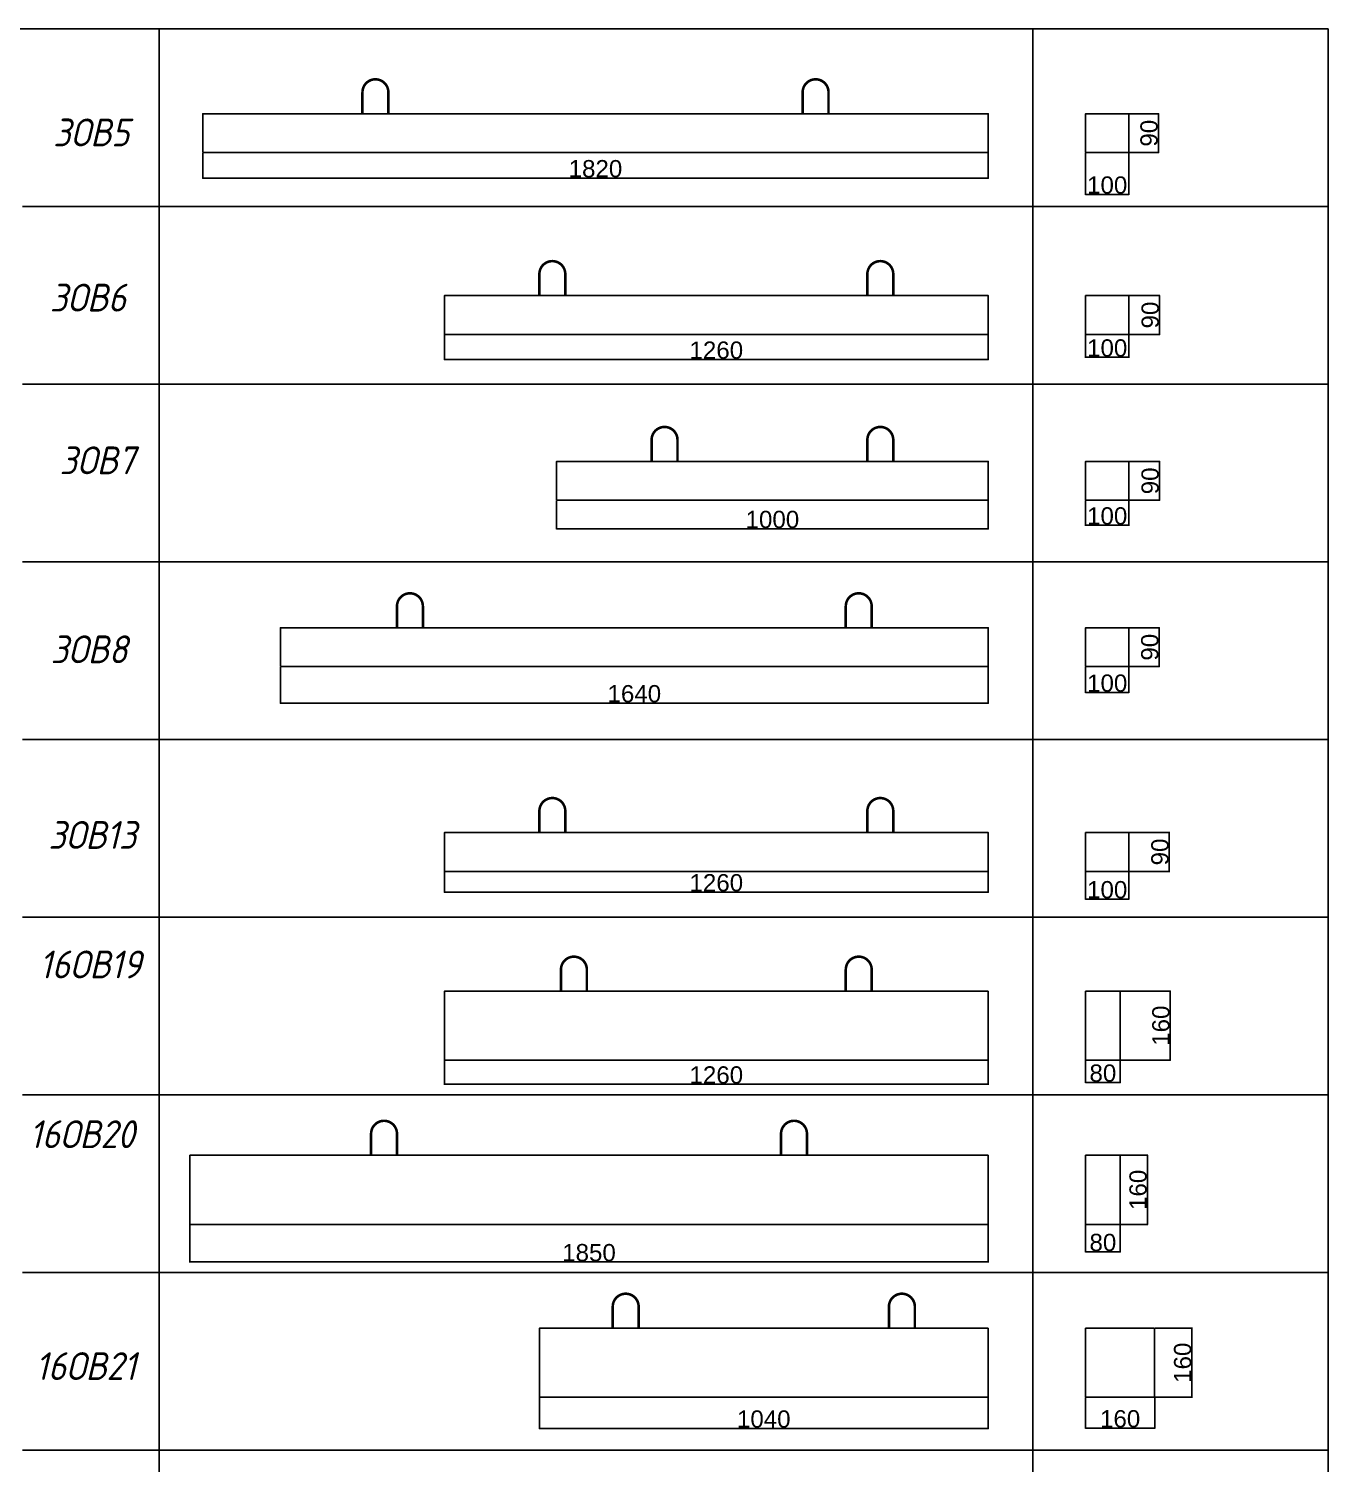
# Model space of a CAD drawing. Header units: millimetres. Extents: x -300689 to 10556, y -104928 to 107291.
# Drawn here: x 7544 to 10556, y 24591 to 27916 of the extents above; entities that cross this region are included whole.
import ezdxf

# ---------------------------------------------------------------- set-up
doc = ezdxf.new("R2010")
doc.units = ezdxf.units.MM
doc.layers.add('линии', color=7, linetype='Continuous')
doc.layers.add('толстая', color=7, linetype='Continuous', lineweight=60)
doc.styles.add('Arial', font='arial.ttf')
doc.styles.add('чертежный', font='isocpeui.ttf', dxfattribs={"width": 0.9})
doc.dimstyles.new('Копия 1-1', dxfattribs={"dimscale": 0, "dimtxt": 40, "dimasz": 2, "dimexe": 1, "dimexo": 1, "dimgap": 1, "dimtad": 1, "dimdec": 0, "dimzin": 0, "dimdsep": 46, "dimtxsty": 'Arial', "dimblk1": 'ARCHTICK', "dimblk2": 'ARCHTICK', "dimsah": 1, "dimcen": 3, "dimdle": 0.5, "dimclrd": 256, "dimclre": 256, "dimclrt": 256, "dimadec": 0, "dimazin": 0, "dimtfac": 1, "dimtdec": 0, "dimtofl": 0, "dimtmove": 1, "dimatfit": 3, "dimldrblk": 'DOTSMALL', "dimfxl": 0, "dimtolj": 1, "dimtzin": 0, "dimarcsym": 0})

# ---------------------------------------------------------------- blocks, each defined once
blk = doc.blocks.new('_ARCHTICK')
at = {"color": 0, "linetype": 'ByBlock', "ltscale": 10, "const_width": 0.15}
blk.add_lwpolyline([(-0.5, -0.5), (0.5, 0.5)], dxfattribs=at)
blk = doc.blocks.new('*D52')
at = {"layer": 'Defpoints', "color": 0, "linetype": 'ByBlock', "ltscale": 0.25}
for p in [(10093.5, 27718.4), (10093.5, 27628.4), (10162, 27628.4)]:
    blk.add_point(p, dxfattribs=at)
at = {"layer": 'линии', "linetype": 'ByBlock', "lineweight": -2, "ltscale": 0.25}
for p, q in [((10094.5, 27718.4), (10163, 27718.4)), ((10162, 27718.9), (10162, 27627.9)), ((10094.5, 27628.4), (10163, 27628.4))]:
    blk.add_line(p, q, dxfattribs=at)
at = {"layer": 'линии', "linetype": 'ByBlock', "lineweight": -2, "ltscale": 0.25, "xscale": 2, "yscale": 2, "zscale": 2}
for p, rotation in [((10162, 27718.4), 90), ((10162, 27628.4), 270)]:
    blk.add_blockref('_ARCHTICK', p, dxfattribs=dict(at, rotation=rotation))
at = {"layer": 'линии', "linetype": 'ByBlock', "ltscale": 0.25, "insert": (10140.6, 27673.4), "char_height": 40, "attachment_point": 5, "rotation": 90, "style": 'Arial'}
blk.add_mtext('\\A1;90', dxfattribs=at)
blk = doc.blocks.new('_DotSmall')
at = {"color": 0, "linetype": 'ByBlock', "const_width": 0.5}
blk.add_lwpolyline([(-0.0625, 0, 1), (0.0625, 0, 1)], format="xyb", close=True, dxfattribs=at)
blk = doc.blocks.new('*D53')
at = {"layer": 'Defpoints', "color": 0, "linetype": 'ByBlock', "ltscale": 0.25}
for p in [(9993.5, 27628.4), (10093.5, 27627.6), (10093.5, 27531.6)]:
    blk.add_point(p, dxfattribs=at)
at = {"layer": 'линии', "linetype": 'ByBlock', "lineweight": -2, "ltscale": 0.25}
for p, q in [((9993.5, 27627.4), (9993.5, 27530.6)), ((10093.5, 27626.6), (10093.5, 27530.6)), ((9993, 27531.6), (10094, 27531.6))]:
    blk.add_line(p, q, dxfattribs=at)
at = {"layer": 'линии', "linetype": 'ByBlock', "lineweight": -2, "ltscale": 0.25, "xscale": 2, "yscale": 2, "zscale": 2, "rotation": 180}
blk.add_blockref('_ARCHTICK', (9993.5, 27531.6), dxfattribs=at)
at = {"layer": 'линии', "linetype": 'ByBlock', "lineweight": -2, "ltscale": 0.25, "xscale": 2, "yscale": 2, "zscale": 2}
blk.add_blockref('_ARCHTICK', (10093.5, 27531.6), dxfattribs=at)
at = {"layer": 'линии', "linetype": 'ByBlock', "ltscale": 0.25, "insert": (10043.5, 27553), "char_height": 40, "attachment_point": 5, "style": 'Arial'}
blk.add_mtext('\\A1;100', dxfattribs=at)
blk = doc.blocks.new('*D54')
at = {"layer": 'Defpoints', "color": 0, "linetype": 'ByBlock', "ltscale": 0.25}
for p in [(10093.5, 27297), (10093.5, 27207), (10164.8, 27207)]:
    blk.add_point(p, dxfattribs=at)
at = {"layer": 'линии', "linetype": 'ByBlock', "lineweight": -2, "ltscale": 0.25}
for p, q in [((10094.5, 27297), (10165.8, 27297)), ((10164.8, 27297.5), (10164.8, 27206.5)), ((10094.5, 27207), (10165.8, 27207))]:
    blk.add_line(p, q, dxfattribs=at)
at = {"layer": 'линии', "linetype": 'ByBlock', "lineweight": -2, "ltscale": 0.25, "xscale": 2, "yscale": 2, "zscale": 2}
for p, rotation in [((10164.8, 27297), 90), ((10164.8, 27207), 270)]:
    blk.add_blockref('_ARCHTICK', p, dxfattribs=dict(at, rotation=rotation))
at = {"layer": 'линии', "linetype": 'ByBlock', "ltscale": 0.25, "insert": (10143.4, 27252), "char_height": 40, "attachment_point": 5, "rotation": 90, "style": 'Arial'}
blk.add_mtext('\\A1;90', dxfattribs=at)
blk = doc.blocks.new('*D55')
at = {"layer": 'Defpoints', "color": 0, "linetype": 'ByBlock', "ltscale": 0.25}
for p in [(9993.5, 27207), (10093.5, 27207), (10093.5, 27154.1)]:
    blk.add_point(p, dxfattribs=at)
at = {"layer": 'линии', "linetype": 'ByBlock', "lineweight": -2, "ltscale": 0.25}
for p, q in [((9993.5, 27206), (9993.5, 27153.1)), ((10093.5, 27206), (10093.5, 27153.1)), ((9993, 27154.1), (10094, 27154.1))]:
    blk.add_line(p, q, dxfattribs=at)
at = {"layer": 'линии', "linetype": 'ByBlock', "lineweight": -2, "ltscale": 0.25, "xscale": 2, "yscale": 2, "zscale": 2, "rotation": 180}
blk.add_blockref('_ARCHTICK', (9993.5, 27154.1), dxfattribs=at)
at = {"layer": 'линии', "linetype": 'ByBlock', "lineweight": -2, "ltscale": 0.25, "xscale": 2, "yscale": 2, "zscale": 2}
blk.add_blockref('_ARCHTICK', (10093.5, 27154.1), dxfattribs=at)
at = {"layer": 'линии', "linetype": 'ByBlock', "ltscale": 0.25, "insert": (10043.5, 27175.5), "char_height": 40, "attachment_point": 5, "style": 'Arial'}
blk.add_mtext('\\A1;100', dxfattribs=at)
blk = doc.blocks.new('*D56')
at = {"layer": 'Defpoints', "color": 0, "linetype": 'ByBlock', "ltscale": 0.25}
for p in [(10093.5, 26912.7), (10093.5, 26822.7), (10164.6, 26822.7)]:
    blk.add_point(p, dxfattribs=at)
at = {"layer": 'линии', "linetype": 'ByBlock', "lineweight": -2, "ltscale": 0.25}
for p, q in [((10094.5, 26912.7), (10165.6, 26912.7)), ((10164.6, 26913.2), (10164.6, 26822.2)), ((10094.5, 26822.7), (10165.6, 26822.7))]:
    blk.add_line(p, q, dxfattribs=at)
at = {"layer": 'линии', "linetype": 'ByBlock', "lineweight": -2, "ltscale": 0.25, "xscale": 2, "yscale": 2, "zscale": 2}
for p, rotation in [((10164.6, 26912.7), 90), ((10164.6, 26822.7), 270)]:
    blk.add_blockref('_ARCHTICK', p, dxfattribs=dict(at, rotation=rotation))
at = {"layer": 'линии', "linetype": 'ByBlock', "ltscale": 0.25, "insert": (10143.2, 26867.7), "char_height": 40, "attachment_point": 5, "rotation": 90, "style": 'Arial'}
blk.add_mtext('\\A1;90', dxfattribs=at)
blk = doc.blocks.new('*D57')
at = {"layer": 'Defpoints', "color": 0, "linetype": 'ByBlock', "ltscale": 0.25}
for p in [(9993.5, 26822.7), (10093.5, 26822.7), (10093.5, 26764.8)]:
    blk.add_point(p, dxfattribs=at)
at = {"layer": 'линии', "linetype": 'ByBlock', "lineweight": -2, "ltscale": 0.25}
for p, q in [((9993.5, 26821.7), (9993.5, 26763.8)), ((10093.5, 26821.7), (10093.5, 26763.8)), ((9993, 26764.8), (10094, 26764.8))]:
    blk.add_line(p, q, dxfattribs=at)
at = {"layer": 'линии', "linetype": 'ByBlock', "lineweight": -2, "ltscale": 0.25, "xscale": 2, "yscale": 2, "zscale": 2, "rotation": 180}
blk.add_blockref('_ARCHTICK', (9993.5, 26764.8), dxfattribs=at)
at = {"layer": 'линии', "linetype": 'ByBlock', "lineweight": -2, "ltscale": 0.25, "xscale": 2, "yscale": 2, "zscale": 2}
blk.add_blockref('_ARCHTICK', (10093.5, 26764.8), dxfattribs=at)
at = {"layer": 'линии', "linetype": 'ByBlock', "ltscale": 0.25, "insert": (10043.5, 26786.3), "char_height": 40, "attachment_point": 5, "style": 'Arial'}
blk.add_mtext('\\A1;100', dxfattribs=at)
blk = doc.blocks.new('*D58')
at = {"layer": 'Defpoints', "color": 0, "linetype": 'ByBlock', "ltscale": 0.25}
for p in [(10093.5, 26527.2), (10093.5, 26437.2), (10163.8, 26437.2)]:
    blk.add_point(p, dxfattribs=at)
at = {"layer": 'линии', "linetype": 'ByBlock', "lineweight": -2, "ltscale": 0.25}
for p, q in [((10094.5, 26527.2), (10164.8, 26527.2)), ((10163.8, 26527.7), (10163.8, 26436.7)), ((10094.5, 26437.2), (10164.8, 26437.2))]:
    blk.add_line(p, q, dxfattribs=at)
at = {"layer": 'линии', "linetype": 'ByBlock', "lineweight": -2, "ltscale": 0.25, "xscale": 2, "yscale": 2, "zscale": 2}
for p, rotation in [((10163.8, 26527.2), 90), ((10163.8, 26437.2), 270)]:
    blk.add_blockref('_ARCHTICK', p, dxfattribs=dict(at, rotation=rotation))
at = {"layer": 'линии', "linetype": 'ByBlock', "ltscale": 0.25, "insert": (10142.4, 26482.2), "char_height": 40, "attachment_point": 5, "rotation": 90, "style": 'Arial'}
blk.add_mtext('\\A1;90', dxfattribs=at)
blk = doc.blocks.new('*D59')
at = {"layer": 'Defpoints', "color": 0, "linetype": 'ByBlock', "ltscale": 0.25}
for p in [(9993.5, 26437.2), (10093.5, 26437.2), (10093.5, 26377.3)]:
    blk.add_point(p, dxfattribs=at)
at = {"layer": 'линии', "linetype": 'ByBlock', "lineweight": -2, "ltscale": 0.25}
for p, q in [((9993.5, 26436.2), (9993.5, 26376.3)), ((10093.5, 26436.2), (10093.5, 26376.3)), ((9993, 26377.3), (10094, 26377.3))]:
    blk.add_line(p, q, dxfattribs=at)
at = {"layer": 'линии', "linetype": 'ByBlock', "lineweight": -2, "ltscale": 0.25, "xscale": 2, "yscale": 2, "zscale": 2, "rotation": 180}
blk.add_blockref('_ARCHTICK', (9993.5, 26377.3), dxfattribs=at)
at = {"layer": 'линии', "linetype": 'ByBlock', "lineweight": -2, "ltscale": 0.25, "xscale": 2, "yscale": 2, "zscale": 2}
blk.add_blockref('_ARCHTICK', (10093.5, 26377.3), dxfattribs=at)
at = {"layer": 'линии', "linetype": 'ByBlock', "ltscale": 0.25, "insert": (10043.5, 26398.7), "char_height": 40, "attachment_point": 5, "style": 'Arial'}
blk.add_mtext('\\A1;100', dxfattribs=at)
blk = doc.blocks.new('*D60')
at = {"layer": 'Defpoints', "color": 0, "linetype": 'ByBlock', "ltscale": 0.25}
for p in [(10093.5, 26052.7), (10093.5, 25962.7), (10187.3, 25962.7)]:
    blk.add_point(p, dxfattribs=at)
at = {"layer": 'линии', "linetype": 'ByBlock', "lineweight": -2, "ltscale": 0.25}
for p, q in [((10094.5, 26052.7), (10188.3, 26052.7)), ((10187.3, 26053.2), (10187.3, 25962.2)), ((10094.5, 25962.7), (10188.3, 25962.7))]:
    blk.add_line(p, q, dxfattribs=at)
at = {"layer": 'линии', "linetype": 'ByBlock', "lineweight": -2, "ltscale": 0.25, "xscale": 2, "yscale": 2, "zscale": 2}
for p, rotation in [((10187.3, 26052.7), 90), ((10187.3, 25962.7), 270)]:
    blk.add_blockref('_ARCHTICK', p, dxfattribs=dict(at, rotation=rotation))
at = {"layer": 'линии', "linetype": 'ByBlock', "ltscale": 0.25, "insert": (10165.9, 26007.7), "char_height": 40, "attachment_point": 5, "rotation": 90, "style": 'Arial'}
blk.add_mtext('\\A1;90', dxfattribs=at)
blk = doc.blocks.new('*D61')
at = {"layer": 'Defpoints', "color": 0, "linetype": 'ByBlock', "ltscale": 0.25}
for p in [(9993.5, 25962.7), (10093.5, 25962.7), (10093.5, 25898.6)]:
    blk.add_point(p, dxfattribs=at)
at = {"layer": 'линии', "linetype": 'ByBlock', "lineweight": -2, "ltscale": 0.25}
for p, q in [((9993.5, 25961.7), (9993.5, 25897.6)), ((10093.5, 25961.7), (10093.5, 25897.6)), ((9993, 25898.6), (10094, 25898.6))]:
    blk.add_line(p, q, dxfattribs=at)
at = {"layer": 'линии', "linetype": 'ByBlock', "lineweight": -2, "ltscale": 0.25, "xscale": 2, "yscale": 2, "zscale": 2, "rotation": 180}
blk.add_blockref('_ARCHTICK', (9993.5, 25898.6), dxfattribs=at)
at = {"layer": 'линии', "linetype": 'ByBlock', "lineweight": -2, "ltscale": 0.25, "xscale": 2, "yscale": 2, "zscale": 2}
blk.add_blockref('_ARCHTICK', (10093.5, 25898.6), dxfattribs=at)
at = {"layer": 'линии', "linetype": 'ByBlock', "ltscale": 0.25, "insert": (10043.5, 25920), "char_height": 40, "attachment_point": 5, "style": 'Arial'}
blk.add_mtext('\\A1;100', dxfattribs=at)
blk = doc.blocks.new('*D62')
at = {"layer": 'Defpoints', "color": 0, "linetype": 'ByBlock', "ltscale": 0.25}
for p in [(10073.5, 25685.1), (10073.5, 25525.1), (10189.5, 25525.1)]:
    blk.add_point(p, dxfattribs=at)
at = {"layer": 'линии', "linetype": 'ByBlock', "lineweight": -2, "ltscale": 0.25}
for p, q in [((10074.5, 25685.1), (10190.5, 25685.1)), ((10189.5, 25685.6), (10189.5, 25524.6)), ((10074.5, 25525.1), (10190.5, 25525.1))]:
    blk.add_line(p, q, dxfattribs=at)
at = {"layer": 'линии', "linetype": 'ByBlock', "lineweight": -2, "ltscale": 0.25, "xscale": 2, "yscale": 2, "zscale": 2}
for p, rotation in [((10189.5, 25685.1), 90), ((10189.5, 25525.1), 270)]:
    blk.add_blockref('_ARCHTICK', p, dxfattribs=dict(at, rotation=rotation))
at = {"layer": 'линии', "linetype": 'ByBlock', "ltscale": 0.25, "insert": (10168.1, 25605.1), "char_height": 40, "attachment_point": 5, "rotation": 90, "style": 'Arial'}
blk.add_mtext('\\A1;160', dxfattribs=at)
blk = doc.blocks.new('*D63')
at = {"layer": 'Defpoints', "color": 0, "linetype": 'ByBlock', "ltscale": 0.25}
for p in [(9993.5, 25525.1), (10073.5, 25525.1), (10073.5, 25473.5)]:
    blk.add_point(p, dxfattribs=at)
at = {"layer": 'линии', "linetype": 'ByBlock', "lineweight": -2, "ltscale": 0.25}
for p, q in [((9993.5, 25524.1), (9993.5, 25472.5)), ((10073.5, 25524.1), (10073.5, 25472.5)), ((9993, 25473.5), (10074, 25473.5))]:
    blk.add_line(p, q, dxfattribs=at)
at = {"layer": 'линии', "linetype": 'ByBlock', "lineweight": -2, "ltscale": 0.25, "xscale": 2, "yscale": 2, "zscale": 2, "rotation": 180}
blk.add_blockref('_ARCHTICK', (9993.5, 25473.5), dxfattribs=at)
at = {"layer": 'линии', "linetype": 'ByBlock', "lineweight": -2, "ltscale": 0.25, "xscale": 2, "yscale": 2, "zscale": 2}
blk.add_blockref('_ARCHTICK', (10073.5, 25473.5), dxfattribs=at)
at = {"layer": 'линии', "linetype": 'ByBlock', "ltscale": 0.25, "insert": (10033.5, 25495), "char_height": 40, "attachment_point": 5, "style": 'Arial'}
blk.add_mtext('\\A1;80', dxfattribs=at)
blk = doc.blocks.new('*D64')
at = {"layer": 'Defpoints', "color": 0, "linetype": 'ByBlock', "ltscale": 0.25}
for p in [(10073.5, 25304.7), (10073.5, 25144.7), (10136.6, 25144.7)]:
    blk.add_point(p, dxfattribs=at)
at = {"layer": 'линии', "linetype": 'ByBlock', "lineweight": -2, "ltscale": 0.25}
for p, q in [((10074.5, 25304.7), (10137.6, 25304.7)), ((10136.6, 25305.2), (10136.6, 25144.2)), ((10074.5, 25144.7), (10137.6, 25144.7))]:
    blk.add_line(p, q, dxfattribs=at)
at = {"layer": 'линии', "linetype": 'ByBlock', "lineweight": -2, "ltscale": 0.25, "xscale": 2, "yscale": 2, "zscale": 2}
for p, rotation in [((10136.6, 25304.7), 90), ((10136.6, 25144.7), 270)]:
    blk.add_blockref('_ARCHTICK', p, dxfattribs=dict(at, rotation=rotation))
at = {"layer": 'линии', "linetype": 'ByBlock', "ltscale": 0.25, "insert": (10115.2, 25224.7), "char_height": 40, "attachment_point": 5, "rotation": 90, "style": 'Arial'}
blk.add_mtext('\\A1;160', dxfattribs=at)
blk = doc.blocks.new('*D65')
at = {"layer": 'Defpoints', "color": 0, "linetype": 'ByBlock', "ltscale": 0.25}
for p in [(9993.5, 25144.7), (10073.5, 25144.7), (10073.5, 25081.1)]:
    blk.add_point(p, dxfattribs=at)
at = {"layer": 'линии', "linetype": 'ByBlock', "lineweight": -2, "ltscale": 0.25}
for p, q in [((9993.5, 25143.7), (9993.5, 25080.1)), ((10073.5, 25143.7), (10073.5, 25080.1)), ((9993, 25081.1), (10074, 25081.1))]:
    blk.add_line(p, q, dxfattribs=at)
at = {"layer": 'линии', "linetype": 'ByBlock', "lineweight": -2, "ltscale": 0.25, "xscale": 2, "yscale": 2, "zscale": 2, "rotation": 180}
blk.add_blockref('_ARCHTICK', (9993.5, 25081.1), dxfattribs=at)
at = {"layer": 'линии', "linetype": 'ByBlock', "lineweight": -2, "ltscale": 0.25, "xscale": 2, "yscale": 2, "zscale": 2}
blk.add_blockref('_ARCHTICK', (10073.5, 25081.1), dxfattribs=at)
at = {"layer": 'линии', "linetype": 'ByBlock', "ltscale": 0.25, "insert": (10033.5, 25102.5), "char_height": 40, "attachment_point": 5, "style": 'Arial'}
blk.add_mtext('\\A1;80', dxfattribs=at)
blk = doc.blocks.new('*D66')
at = {"layer": 'Defpoints', "color": 0, "linetype": 'ByBlock', "ltscale": 0.25}
for p in [(10153.5, 24904), (10153.5, 24744), (10239.9, 24744)]:
    blk.add_point(p, dxfattribs=at)
at = {"layer": 'линии', "linetype": 'ByBlock', "lineweight": -2, "ltscale": 0.25}
for p, q in [((10154.5, 24904), (10240.9, 24904)), ((10239.9, 24904.5), (10239.9, 24743.5)), ((10154.5, 24744), (10240.9, 24744))]:
    blk.add_line(p, q, dxfattribs=at)
at = {"layer": 'линии', "linetype": 'ByBlock', "lineweight": -2, "ltscale": 0.25, "xscale": 2, "yscale": 2, "zscale": 2}
for p, rotation in [((10239.9, 24904), 90), ((10239.9, 24744), 270)]:
    blk.add_blockref('_ARCHTICK', p, dxfattribs=dict(at, rotation=rotation))
at = {"layer": 'линии', "linetype": 'ByBlock', "ltscale": 0.25, "insert": (10218.5, 24824), "char_height": 40, "attachment_point": 5, "rotation": 90, "style": 'Arial'}
blk.add_mtext('\\A1;160', dxfattribs=at)
blk = doc.blocks.new('*D67')
at = {"layer": 'Defpoints', "color": 0, "linetype": 'ByBlock', "ltscale": 0.25}
for p in [(9993.5, 24744), (10153.5, 24744), (10153.5, 24672.4)]:
    blk.add_point(p, dxfattribs=at)
at = {"layer": 'линии', "linetype": 'ByBlock', "lineweight": -2, "ltscale": 0.25}
for p, q in [((9993.5, 24743), (9993.5, 24671.4)), ((10153.5, 24743), (10153.5, 24671.4)), ((9993, 24672.4), (10154, 24672.4))]:
    blk.add_line(p, q, dxfattribs=at)
at = {"layer": 'линии', "linetype": 'ByBlock', "lineweight": -2, "ltscale": 0.25, "xscale": 2, "yscale": 2, "zscale": 2, "rotation": 180}
blk.add_blockref('_ARCHTICK', (9993.5, 24672.4), dxfattribs=at)
at = {"layer": 'линии', "linetype": 'ByBlock', "lineweight": -2, "ltscale": 0.25, "xscale": 2, "yscale": 2, "zscale": 2}
blk.add_blockref('_ARCHTICK', (10153.5, 24672.4), dxfattribs=at)
at = {"layer": 'линии', "linetype": 'ByBlock', "ltscale": 0.25, "insert": (10073.5, 24693.9), "char_height": 40, "attachment_point": 5, "style": 'Arial'}
blk.add_mtext('\\A1;160', dxfattribs=at)
blk = doc.blocks.new('*D90')
at = {"layer": 'Defpoints', "color": 0, "linetype": 'ByBlock', "ltscale": 0.25}
for p in [(7947.7, 27628.4), (9767.7, 27628.4), (9767.7, 27569.5)]:
    blk.add_point(p, dxfattribs=at)
at = {"layer": 'линии', "linetype": 'ByBlock', "lineweight": -2, "ltscale": 0.25}
for p, q in [((7947.7, 27627.4), (7947.7, 27568.5)), ((9767.7, 27627.4), (9767.7, 27568.5)), ((7947.2, 27569.5), (9768.2, 27569.5))]:
    blk.add_line(p, q, dxfattribs=at)
at = {"layer": 'линии', "linetype": 'ByBlock', "lineweight": -2, "ltscale": 0.25, "xscale": 2, "yscale": 2, "zscale": 2, "rotation": 180}
blk.add_blockref('_ARCHTICK', (7947.7, 27569.5), dxfattribs=at)
at = {"layer": 'линии', "linetype": 'ByBlock', "lineweight": -2, "ltscale": 0.25, "xscale": 2, "yscale": 2, "zscale": 2}
blk.add_blockref('_ARCHTICK', (9767.7, 27569.5), dxfattribs=at)
at = {"layer": 'линии', "linetype": 'ByBlock', "ltscale": 0.25, "insert": (8857.7, 27590.9), "char_height": 40, "attachment_point": 5, "style": 'Arial'}
blk.add_mtext('\\A1;1820', dxfattribs=at)
blk = doc.blocks.new('*D91')
at = {"layer": 'Defpoints', "color": 0, "linetype": 'ByBlock', "ltscale": 0.25}
for p in [(8507.7, 27207), (9767.7, 27207), (9767.7, 27149)]:
    blk.add_point(p, dxfattribs=at)
at = {"layer": 'линии', "linetype": 'ByBlock', "lineweight": -2, "ltscale": 0.25}
for p, q in [((8507.7, 27206), (8507.7, 27148)), ((9767.7, 27206), (9767.7, 27148)), ((8507.2, 27149), (9768.2, 27149))]:
    blk.add_line(p, q, dxfattribs=at)
at = {"layer": 'линии', "linetype": 'ByBlock', "lineweight": -2, "ltscale": 0.25, "xscale": 2, "yscale": 2, "zscale": 2, "rotation": 180}
blk.add_blockref('_ARCHTICK', (8507.7, 27149), dxfattribs=at)
at = {"layer": 'линии', "linetype": 'ByBlock', "lineweight": -2, "ltscale": 0.25, "xscale": 2, "yscale": 2, "zscale": 2}
blk.add_blockref('_ARCHTICK', (9767.7, 27149), dxfattribs=at)
at = {"layer": 'линии', "linetype": 'ByBlock', "ltscale": 0.25, "insert": (9137.7, 27170.4), "char_height": 40, "attachment_point": 5, "style": 'Arial'}
blk.add_mtext('\\A1;1260', dxfattribs=at)
blk = doc.blocks.new('*D92')
at = {"layer": 'Defpoints', "color": 0, "linetype": 'ByBlock', "ltscale": 0.25}
for p in [(8767.7, 26822.7), (9767.7, 26822.7), (9767.7, 26756.6)]:
    blk.add_point(p, dxfattribs=at)
at = {"layer": 'линии', "linetype": 'ByBlock', "lineweight": -2, "ltscale": 0.25}
for p, q in [((8767.7, 26821.7), (8767.7, 26755.6)), ((9767.7, 26821.7), (9767.7, 26755.6)), ((8767.2, 26756.6), (9768.2, 26756.6))]:
    blk.add_line(p, q, dxfattribs=at)
at = {"layer": 'линии', "linetype": 'ByBlock', "lineweight": -2, "ltscale": 0.25, "xscale": 2, "yscale": 2, "zscale": 2, "rotation": 180}
blk.add_blockref('_ARCHTICK', (8767.7, 26756.6), dxfattribs=at)
at = {"layer": 'линии', "linetype": 'ByBlock', "lineweight": -2, "ltscale": 0.25, "xscale": 2, "yscale": 2, "zscale": 2}
blk.add_blockref('_ARCHTICK', (9767.7, 26756.6), dxfattribs=at)
at = {"layer": 'линии', "linetype": 'ByBlock', "ltscale": 0.25, "insert": (9267.7, 26778), "char_height": 40, "attachment_point": 5, "style": 'Arial'}
blk.add_mtext('\\A1;1000', dxfattribs=at)
blk = doc.blocks.new('*D93')
at = {"layer": 'Defpoints', "color": 0, "linetype": 'ByBlock', "ltscale": 0.25}
for p in [(8127.7, 26437.2), (9767.7, 26437.2), (9767.7, 26352.8)]:
    blk.add_point(p, dxfattribs=at)
at = {"layer": 'линии', "linetype": 'ByBlock', "lineweight": -2, "ltscale": 0.25}
for p, q in [((8127.7, 26436.2), (8127.7, 26351.8)), ((9767.7, 26436.2), (9767.7, 26351.8)), ((8127.2, 26352.8), (9768.2, 26352.8))]:
    blk.add_line(p, q, dxfattribs=at)
at = {"layer": 'линии', "linetype": 'ByBlock', "lineweight": -2, "ltscale": 0.25, "xscale": 2, "yscale": 2, "zscale": 2, "rotation": 180}
blk.add_blockref('_ARCHTICK', (8127.7, 26352.8), dxfattribs=at)
at = {"layer": 'линии', "linetype": 'ByBlock', "lineweight": -2, "ltscale": 0.25, "xscale": 2, "yscale": 2, "zscale": 2}
blk.add_blockref('_ARCHTICK', (9767.7, 26352.8), dxfattribs=at)
at = {"layer": 'линии', "linetype": 'ByBlock', "ltscale": 0.25, "insert": (8947.7, 26374.2), "char_height": 40, "attachment_point": 5, "style": 'Arial'}
blk.add_mtext('\\A1;1640', dxfattribs=at)
blk = doc.blocks.new('*D94')
at = {"layer": 'Defpoints', "color": 0, "linetype": 'ByBlock', "ltscale": 0.25}
for p in [(8507.7, 25962.7), (9767.7, 25962.7), (9767.7, 25914.7)]:
    blk.add_point(p, dxfattribs=at)
at = {"layer": 'линии', "linetype": 'ByBlock', "lineweight": -2, "ltscale": 0.25}
for p, q in [((8507.7, 25961.7), (8507.7, 25913.7)), ((9767.7, 25961.7), (9767.7, 25913.7)), ((8507.2, 25914.7), (9768.2, 25914.7))]:
    blk.add_line(p, q, dxfattribs=at)
at = {"layer": 'линии', "linetype": 'ByBlock', "lineweight": -2, "ltscale": 0.25, "xscale": 2, "yscale": 2, "zscale": 2, "rotation": 180}
blk.add_blockref('_ARCHTICK', (8507.7, 25914.7), dxfattribs=at)
at = {"layer": 'линии', "linetype": 'ByBlock', "lineweight": -2, "ltscale": 0.25, "xscale": 2, "yscale": 2, "zscale": 2}
blk.add_blockref('_ARCHTICK', (9767.7, 25914.7), dxfattribs=at)
at = {"layer": 'линии', "linetype": 'ByBlock', "ltscale": 0.25, "insert": (9137.7, 25936.1), "char_height": 40, "attachment_point": 5, "style": 'Arial'}
blk.add_mtext('\\A1;1260', dxfattribs=at)
blk = doc.blocks.new('*D95')
at = {"layer": 'Defpoints', "color": 0, "linetype": 'ByBlock', "ltscale": 0.25}
for p in [(8507.7, 25525.1), (9767.7, 25525.1), (9767.7, 25469.3)]:
    blk.add_point(p, dxfattribs=at)
at = {"layer": 'линии', "linetype": 'ByBlock', "lineweight": -2, "ltscale": 0.25}
for p, q in [((8507.7, 25524.1), (8507.7, 25468.3)), ((9767.7, 25524.1), (9767.7, 25468.3)), ((8507.2, 25469.3), (9768.2, 25469.3))]:
    blk.add_line(p, q, dxfattribs=at)
at = {"layer": 'линии', "linetype": 'ByBlock', "lineweight": -2, "ltscale": 0.25, "xscale": 2, "yscale": 2, "zscale": 2, "rotation": 180}
blk.add_blockref('_ARCHTICK', (8507.7, 25469.3), dxfattribs=at)
at = {"layer": 'линии', "linetype": 'ByBlock', "lineweight": -2, "ltscale": 0.25, "xscale": 2, "yscale": 2, "zscale": 2}
blk.add_blockref('_ARCHTICK', (9767.7, 25469.3), dxfattribs=at)
at = {"layer": 'линии', "linetype": 'ByBlock', "ltscale": 0.25, "insert": (9137.7, 25490.7), "char_height": 40, "attachment_point": 5, "style": 'Arial'}
blk.add_mtext('\\A1;1260', dxfattribs=at)
blk = doc.blocks.new('*D96')
at = {"layer": 'Defpoints', "color": 0, "linetype": 'ByBlock', "ltscale": 0.25}
for p in [(7917.7, 25144.7), (9767.7, 25144.7), (9767.7, 25057.5)]:
    blk.add_point(p, dxfattribs=at)
at = {"layer": 'линии', "linetype": 'ByBlock', "lineweight": -2, "ltscale": 0.25}
for p, q in [((7917.7, 25143.7), (7917.7, 25056.5)), ((9767.7, 25143.7), (9767.7, 25056.5)), ((7917.2, 25057.5), (9768.2, 25057.5))]:
    blk.add_line(p, q, dxfattribs=at)
at = {"layer": 'линии', "linetype": 'ByBlock', "lineweight": -2, "ltscale": 0.25, "xscale": 2, "yscale": 2, "zscale": 2, "rotation": 180}
blk.add_blockref('_ARCHTICK', (7917.7, 25057.5), dxfattribs=at)
at = {"layer": 'линии', "linetype": 'ByBlock', "lineweight": -2, "ltscale": 0.25, "xscale": 2, "yscale": 2, "zscale": 2}
blk.add_blockref('_ARCHTICK', (9767.7, 25057.5), dxfattribs=at)
at = {"layer": 'линии', "linetype": 'ByBlock', "ltscale": 0.25, "insert": (8842.7, 25078.9), "char_height": 40, "attachment_point": 5, "style": 'Arial'}
blk.add_mtext('\\A1;1850', dxfattribs=at)
blk = doc.blocks.new('*D97')
at = {"layer": 'Defpoints', "color": 0, "linetype": 'ByBlock', "ltscale": 0.25}
for p in [(8727.7, 24744), (9767.7, 24744), (9767.7, 24671.9)]:
    blk.add_point(p, dxfattribs=at)
at = {"layer": 'линии', "linetype": 'ByBlock', "lineweight": -2, "ltscale": 0.25}
for p, q in [((8727.7, 24743), (8727.7, 24670.9)), ((9767.7, 24743), (9767.7, 24670.9)), ((8727.2, 24671.9), (9768.2, 24671.9))]:
    blk.add_line(p, q, dxfattribs=at)
at = {"layer": 'линии', "linetype": 'ByBlock', "lineweight": -2, "ltscale": 0.25, "xscale": 2, "yscale": 2, "zscale": 2, "rotation": 180}
blk.add_blockref('_ARCHTICK', (8727.7, 24671.9), dxfattribs=at)
at = {"layer": 'линии', "linetype": 'ByBlock', "lineweight": -2, "ltscale": 0.25, "xscale": 2, "yscale": 2, "zscale": 2}
blk.add_blockref('_ARCHTICK', (9767.7, 24671.9), dxfattribs=at)
at = {"layer": 'линии', "linetype": 'ByBlock', "ltscale": 0.25, "insert": (9247.7, 24693.3), "char_height": 40, "attachment_point": 5, "style": 'Arial'}
blk.add_mtext('\\A1;1040', dxfattribs=at)

msp = doc.modelspace()

# ---------------------------------------------------------------- linework, layer by layer
at = {"layer": 'линии', "linetype": 'ByBlock', "ltscale": 0.25}
for p, q in [((4503.7144, 27915.6171), (10555.8655, 27915.6171)), ((7846.4894, 27915.6171), (7846.4894, 20915.9429)), ((9871.0227, 27915.6171), (9871.0227, 20915.9429)), ((10555.8655, 27915.6171), (10555.8655, 20915.9429)), ((7529.7899, 27503.8715), (10555.8655, 27503.8715)), ((7529.7899, 27092.126), (10555.8655, 27092.126)), ((7529.7899, 26680.3805), (10555.8655, 26680.3805)), ((7529.7899, 26268.6349), (10555.8655, 26268.6349)), ((7529.7899, 25856.8894), (10555.8655, 25856.8894)), ((7529.7899, 25445.1438), (10555.8655, 25445.1438)), ((7529.7899, 25033.3983), (10555.8655, 25033.3983)), ((7529.7899, 24621.6528), (10555.8655, 24621.6528))]:
    msp.add_line(p, q, dxfattribs=at)
at = {"layer": 'линии', "linetype": 'ByBlock', "ltscale": 0.25, "const_width": 6}
for points in [[(8377.7472, 27718.3535), (8377.7472, 27768.3535, 1), (8317.7472, 27768.3535), (8317.7472, 27718.3535)], [(9337.7472, 27718.3535), (9337.7472, 27768.3535, -1), (9397.7472, 27768.3535), (9397.7472, 27718.3535)], [(8787.7472, 27297.0069), (8787.7472, 27347.0069, 1), (8727.7472, 27347.0069), (8727.7472, 27297.0069)], [(9487.7472, 27297.0069), (9487.7472, 27347.0069, -1), (9547.7472, 27347.0069), (9547.7472, 27297.0069)], [(9047.7472, 26912.6946), (9047.7472, 26962.6946, 1), (8987.7472, 26962.6946), (8987.7472, 26912.6946)], [(9487.7472, 26912.6946), (9487.7472, 26962.6946, -1), (9547.7472, 26962.6946), (9547.7472, 26912.6946)], [(8457.7472, 26527.2176), (8457.7472, 26577.2176, 1), (8397.7472, 26577.2176), (8397.7472, 26527.2176)], [(9437.7472, 26527.2176), (9437.7472, 26577.2176, -1), (9497.7472, 26577.2176), (9497.7472, 26527.2176)], [(8787.7472, 26052.6767), (8787.7472, 26102.6767, 1), (8727.7472, 26102.6767), (8727.7472, 26052.6767)], [(9487.7472, 26052.6767), (9487.7472, 26102.6767, -1), (9547.7472, 26102.6767), (9547.7472, 26052.6767)], [(8837.7472, 25685.1009), (8837.7472, 25735.1009, 1), (8777.7472, 25735.1009), (8777.7472, 25685.1009)], [(9437.7472, 25685.1009), (9437.7472, 25735.1009, -1), (9497.7472, 25735.1009), (9497.7472, 25685.1009)], [(8397.7472, 25304.675), (8397.7472, 25354.675, 1), (8337.7472, 25354.675), (8337.7472, 25304.675)], [(9287.7472, 25304.675), (9287.7472, 25354.675, -1), (9347.7472, 25354.675), (9347.7472, 25304.675)], [(8957.7472, 24903.967), (8957.7472, 24953.967, 1), (8897.7472, 24953.967), (8897.7472, 24903.967)], [(9537.7472, 24903.967), (9537.7472, 24953.967, -1), (9597.7472, 24953.967), (9597.7472, 24903.967)]]:
    msp.add_lwpolyline(points, format="xyb", dxfattribs=at)
at = {"layer": 'линии', "linetype": 'ByBlock', "ltscale": 0.25}
for points in [[(7947.7472, 27628.3535), (9767.7472, 27628.3535), (9767.7472, 27718.3535), (7947.7472, 27718.3535)], [(10093.4782, 27718.3535), (10093.4782, 27628.3535), (9993.4782, 27628.3535), (9993.4782, 27718.3535)], [(8507.7472, 27207.0069), (9767.7472, 27207.0069), (9767.7472, 27297.0069), (8507.7472, 27297.0069)], [(10093.4782, 27297.0069), (10093.4782, 27207.0069), (9993.4782, 27207.0069), (9993.4782, 27297.0069)], [(8767.7472, 26822.6946), (9767.7472, 26822.6946), (9767.7472, 26912.6946), (8767.7472, 26912.6946)], [(10093.4782, 26912.6946), (10093.4782, 26822.6946), (9993.4782, 26822.6946), (9993.4782, 26912.6946)], [(8127.7472, 26437.2176), (9767.7472, 26437.2176), (9767.7472, 26527.2176), (8127.7472, 26527.2176)], [(10093.4782, 26527.2176), (10093.4782, 26437.2176), (9993.4782, 26437.2176), (9993.4782, 26527.2176)], [(8507.7472, 25962.6767), (9767.7472, 25962.6767), (9767.7472, 26052.6767), (8507.7472, 26052.6767)], [(10093.4782, 26052.6767), (10093.4782, 25962.6767), (9993.4782, 25962.6767), (9993.4782, 26052.6767)], [(9767.7472, 25685.1009), (9767.7472, 25525.1009), (8507.7472, 25525.1009), (8507.7472, 25685.1009)], [(10073.4782, 25685.1009), (10073.4782, 25525.1009), (9993.4782, 25525.1009), (9993.4782, 25685.1009)], [(9767.7472, 25304.675), (9767.7472, 25144.675), (7917.7472, 25144.675), (7917.7472, 25304.675)], [(10073.4782, 25304.675), (10073.4782, 25144.675), (9993.4782, 25144.675), (9993.4782, 25304.675)], [(9767.7472, 24903.967), (9767.7472, 24743.967), (8727.7472, 24743.967), (8727.7472, 24903.967)], [(10153.4782, 24903.967), (10153.4782, 24743.967), (9993.4782, 24743.967), (9993.4782, 24903.967)]]:
    msp.add_lwpolyline(points, close=True, dxfattribs=at)

# ---------------------------------------------------------------- texts
at = {"layer": 'толстая', "color": 1, "lineweight": 25, "style": 'чертежный', "width": 0.9}
for s, p in [('3ОВ5', (7601.056, 27642.9579)), ('3ОВ6', (7593.425, 27260.1361)), ('3ОВ7', (7615.915, 26883.0558)), ('3ОВ8', (7595.1906, 26445.166)), ('3ОВ13', (7589.809, 26014.9423))]:
    msp.add_text(s, height=64.35758, dxfattribs=at).set_placement(p)
at = {"layer": 'толстая', "lineweight": 25, "style": 'чертежный', "width": 0.9}
for s, p in [('16ОВ19', (7568.915, 25714.8578)), ('16ОВ20', (7545.7946, 25321.4218)), ('16ОВ21', (7559.996, 24784.0085))]:
    msp.add_text(s, height=64.35758, dxfattribs=at).set_placement(p)

# ---------------------------------------------------------------- dimensions: what is measured, and where the dimension line sits
at = {"layer": 'линии', "linetype": 'ByBlock', "ltscale": 0.25}
for base, p1, p2, picture, middle in [((10162.0488, 27628.3535), (10093.4782, 27718.3535), (10093.4782, 27628.3535), '*D52', (10140.6259, 27673.3535)), ((10164.8452, 27207.0069), (10093.4782, 27297.0069), (10093.4782, 27207.0069), '*D54', (10143.4223, 27252.0069)), ((10164.5758, 26822.6946), (10093.4782, 26912.6946), (10093.4782, 26822.6946), '*D56', (10143.1529, 26867.6946)), ((10163.7868, 26437.2176), (10093.4782, 26527.2176), (10093.4782, 26437.2176), '*D58', (10142.3638, 26482.2176)), ((10187.3194, 25962.6767), (10093.4782, 26052.6767), (10093.4782, 25962.6767), '*D60', (10165.8965, 26007.6767)), ((10189.5403, 25525.1009), (10073.4782, 25685.1009), (10073.4782, 25525.1009), '*D62', (10168.1174, 25605.1009)), ((10136.576, 25144.675), (10073.4782, 25304.675), (10073.4782, 25144.675), '*D64', (10115.1531, 25224.675)), ((10239.9042, 24743.967), (10153.4782, 24903.967), (10153.4782, 24743.967), '*D66', (10218.4813, 24823.967))]:
    dim = msp.add_linear_dim(base=base, p1=p1, p2=p2, angle=90, dimstyle='Копия 1-1', override={"dimscale": 1}, dxfattribs=at)
    dim.commit()
    dim.dimension.update_dxf_attribs({"geometry": picture, "text_midpoint": middle})
for base, p1, p2, picture, middle in [((9767.7472, 27569.4551), (7947.7472, 27628.3535), (9767.7472, 27628.3535), '*D90', (8857.7472, 27590.878)), ((10093.4782, 27531.6178), (9993.4782, 27628.3535), (10093.4782, 27627.5561), '*D53', (10043.4782, 27553.0407)), ((9767.7472, 27148.9622), (8507.7472, 27207.0069), (9767.7472, 27207.0069), '*D91', (9137.7472, 27170.3851)), ((10093.4782, 27154.1249), (9993.4782, 27207.0069), (10093.4782, 27207.0069), '*D55', (10043.4782, 27175.5478)), ((9767.7472, 26756.5999), (8767.7472, 26822.6946), (9767.7472, 26822.6946), '*D92', (9267.7472, 26778.0229)), ((10093.4782, 26764.8441), (9993.4782, 26822.6946), (10093.4782, 26822.6946), '*D57', (10043.4782, 26786.267)), ((9767.7472, 26352.7914), (8127.7472, 26437.2176), (9767.7472, 26437.2176), '*D93', (8947.7472, 26374.2144)), ((10093.4782, 26377.2954), (9993.4782, 26437.2176), (10093.4782, 26437.2176), '*D59', (10043.4782, 26398.7183)), ((9767.7472, 25914.7171), (8507.7472, 25962.6767), (9767.7472, 25962.6767), '*D94', (9137.7472, 25936.14)), ((10093.4782, 25898.5778), (9993.4782, 25962.6767), (10093.4782, 25962.6767), '*D61', (10043.4782, 25920.0007)), ((9767.7472, 25469.2829), (8507.7472, 25525.1009), (9767.7472, 25525.1009), '*D95', (9137.7472, 25490.7058)), ((10073.4782, 25473.5279), (9993.4782, 25525.1009), (10073.4782, 25525.1009), '*D63', (10033.4782, 25494.9508)), ((9767.7472, 25057.5204), (7917.7472, 25144.675), (9767.7472, 25144.675), '*D96', (8842.7472, 25078.9433)), ((10073.4782, 25081.121), (9993.4782, 25144.675), (10073.4782, 25144.675), '*D65', (10033.4782, 25102.5439)), ((9767.7472, 24671.9116), (8727.7472, 24743.967), (9767.7472, 24743.967), '*D97', (9247.7472, 24693.3345)), ((10153.4782, 24672.4486), (9993.4782, 24743.967), (10153.4782, 24743.967), '*D67', (10073.4782, 24693.8716))]:
    dim = msp.add_linear_dim(base=base, p1=p1, p2=p2, dimstyle='Копия 1-1', override={"dimscale": 1}, dxfattribs=at)
    dim.commit()
    dim.dimension.update_dxf_attribs({"geometry": picture, "text_midpoint": middle})

doc.saveas('drawing.dxf')
